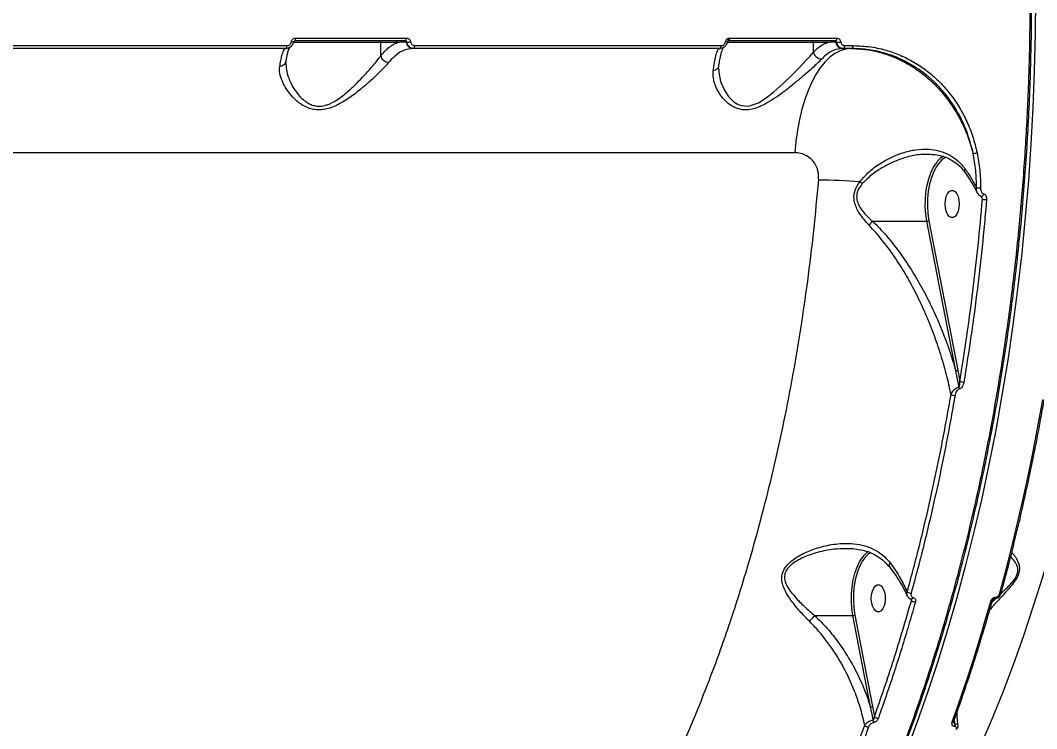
# Model space of a CAD drawing. Header units: millimetres. Extents: x -11024 to 8278, y -7837 to 5770.
# Drawn here: x 2696.3 to 3032.8, y 820 to 1054.5 of the extents above; entities that cross this region are included whole.
import ezdxf

# ---------------------------------------------------------------- set-up
doc = ezdxf.new("R2010")
doc.units = ezdxf.units.MM
for name, color, linetype in [('DIKOM_ОБЪЕКТ', 7, 'Continuous'), ('DIKOM_РАЗМЕР_ЗОНА', 7, 'Continuous'), ('DIKOM_РАЗМЕР_ОБЪЕКТА', 7, 'Continuous')]:
    doc.layers.add(name, color=color, linetype=linetype)
doc.styles.add('style1', font='arial.ttf', dxfattribs={"width": 0.8})
doc.dimstyles.new('1-50', dxfattribs={"dimtxt": 300, "dimasz": 200, "dimexe": 100, "dimexo": 0, "dimgap": 100, "dimtad": 1, "dimtxsty": 'style1', "dimcen": 200, "dimclrd": 7, "dimclre": 7, "dimclrt": 7, "dimadec": 1, "dimazin": 2, "dimtfac": 1, "dimtmove": 0, "dimatfit": 2, "dimfxl": 0, "dimlwd": 25, "dimlwe": 18, "dimarcsym": 0})

# ---------------------------------------------------------------- blocks, each defined once
blk = doc.blocks.new('*D9')
at = {"layer": 'Defpoints', "color": 0, "transparency": 16777216}
for p in [(3740.68, 3707.51), (-8191.56, -3797.25), (-1076.12, -3797.25)]:
    blk.add_point(p, dxfattribs=at)
at = {"layer": 'DIKOM_РАЗМЕР_ОБЪЕКТА', "color": 7, "lineweight": 18, "transparency": 16777216}
for p, q in [((3740.68, 3707.51), (-8291.56, 3707.51)), ((-1076.12, -3797.25), (-8291.56, -3797.25))]:
    blk.add_line(p, q, dxfattribs=at)
at = {"layer": 'DIKOM_РАЗМЕР_ОБЪЕКТА', "color": 7, "lineweight": 25, "transparency": 16777216}
blk.add_line((-8191.56, 3507.51), (-8191.56, -3597.25), dxfattribs=at)
at = {"layer": 'DIKOM_РАЗМЕР_ОБЪЕКТА', "color": 7, "transparency": 16777216}
for points in [[(-8224.9, 3507.51), (-8158.23, 3507.51), (-8191.56, 3707.51)], [(-8224.9, -3597.25), (-8158.23, -3597.25), (-8191.56, -3797.25)]]:
    blk.add_solid(points, dxfattribs=at)
at = {"layer": 'DIKOM_РАЗМЕР_ОБЪЕКТА', "color": 7, "transparency": 16777216, "insert": (-8444.74, -44.87), "char_height": 300, "attachment_point": 5, "rotation": 90, "style": 'style1'}
blk.add_mtext('7500', dxfattribs=at)
blk = doc.blocks.new('*D11')
at = {"layer": 'Defpoints', "color": 0, "transparency": 16777216}
for p in [(3316.13, 5770.14), (-10574.15, -5797.25), (-1580.09, -5797.25)]:
    blk.add_point(p, dxfattribs=at)
at = {"layer": 'DIKOM_РАЗМЕР_ЗОНА', "color": 7, "lineweight": 18, "transparency": 16777216}
for p, q in [((3316.13, 5770.14), (-10674.15, 5770.14)), ((-1580.09, -5797.25), (-10674.15, -5797.25))]:
    blk.add_line(p, q, dxfattribs=at)
at = {"layer": 'DIKOM_РАЗМЕР_ЗОНА', "color": 7, "lineweight": 25, "transparency": 16777216}
blk.add_line((-10574.15, 5570.14), (-10574.15, -5597.25), dxfattribs=at)
at = {"layer": 'DIKOM_РАЗМЕР_ЗОНА', "color": 7, "transparency": 16777216}
for points in [[(-10607.49, 5570.14), (-10540.82, 5570.14), (-10574.15, 5770.14)], [(-10607.49, -5597.25), (-10540.82, -5597.25), (-10574.15, -5797.25)]]:
    blk.add_solid(points, dxfattribs=at)
at = {"layer": 'DIKOM_РАЗМЕР_ЗОНА', "color": 7, "transparency": 16777216, "insert": (-10827.33, -172.99), "char_height": 300, "attachment_point": 5, "rotation": 90, "style": 'style1'}
blk.add_mtext('11500', dxfattribs=at)

msp = doc.modelspace()

# ---------------------------------------------------------------- linework, layer by layer
at = {"layer": 'DIKOM_ОБЪЕКТ', "color": 7, "linetype": 'Continuous', "lineweight": 15}
for p, q in [((2815.638, 1047.171), (2786.613, 1047.171)), ((2786.72, 1047.254), (2786.726, 1047.255)), ((2823.818, 1047.671), (2787.182, 1047.671)), ((2787.495, 1048.636), (2824.161, 1048.636)), ((2821.27, 1047.171), (2815.638, 1047.171)), ((2815.638, 1042.766), (2815.638, 1047.171)), ((2824.298, 1047.254), (2824.05, 1047.254)), ((2958.923, 1047.171), (2930.273, 1047.171)), ((2930.346, 1047.254), (2930.352, 1047.257)), ((2966.196, 1047.671), (2930.786, 1047.671)), ((2931.218, 1048.636), (2966.657, 1048.636)), ((2963.494, 1047.171), (2958.923, 1047.171)), ((2958.923, 1043.974), (2958.923, 1047.171)), ((2966.596, 1047.254), (2966.268, 1047.254)), ((2784.297, 1045.171), (2677.793, 1045.171)), ((2678.016, 1046.13), (2784.608, 1046.13)), ((2826.564, 1045.171), (2826.286, 1045.171)), ((2927.944, 1045.171), (2826.564, 1045.171)), ((2826.91, 1046.13), (2928.374, 1046.13)), ((2968.782, 1045.171), (2968.504, 1045.171)), ((2971.614, 1045.171), (2968.782, 1045.171)), ((2969.245, 1046.13), (2972.08, 1046.13)), ((2784.23, 1040.154), (2784.249, 1039.995)), ((2952.812, 1010.668), (2474.154, 1010.668)), ((2997.214, 1010.127), (2996.787, 1010.113)), ((3014.884, 995.295), (3014.482, 996.232)), ((2978.509, 988.004), (2996.461, 988.004)), ((3006.028, 938.531), (2996.461, 988.004)), ((2997.131, 988.18), (3006.698, 938.706)), ((3007.118, 933.127), (3006.028, 938.531)), ((3006.698, 938.706), (3007.397, 935.047)), ((2991.373, 862.497), (2991.167, 862.975)), ((3017.984, 861.834), (3019.319, 863.119)), ((3018.852, 863.041), (3018.88, 863.041)), ((3019.305, 863.565), (3019.333, 863.565)), ((2959.338, 857.463), (2971.991, 857.463)), ((2977.834, 827.245), (2971.991, 857.463)), ((2972.661, 857.636), (2978.503, 827.42)), ((2978.503, 827.42), (2979.142, 824.06)), ((3005.503, 822.769), (3005.697, 821.663)), ((3005.785, 821.663), (3005.666, 823.229)), ((3005.697, 821.663), (3005.785, 821.663)), ((3005.718, 820.764), (3005.63, 820.764))]:
    msp.add_line(p, q, dxfattribs=at)
at = {"layer": 'DIKOM_ОБЪЕКТ', "color": 7, "linetype": 'Continuous', "lineweight": 15, "flags": 128}
for points in [[(3032.437, 1062.168), (3032.331, 1049.981), (3032.043, 1037.805), (3031.573, 1025.65), (3030.921, 1013.527), (3030.089, 1001.445), (3029.076, 989.416), (3027.884, 977.449), (3026.514, 965.553), (3024.966, 953.741), (3023.243, 942.02), (3021.345, 930.401), (3019.274, 918.894), (3017.032, 907.509), (3014.621, 896.255), (3012.043, 885.141), (3009.3, 874.178), (3006.394, 863.373), (3003.328, 852.737), (3000.104, 842.278), (2996.725, 832.005), (2993.194, 821.927), (2989.514, 812.052)], [(2787.182, 1047.671), (2787.241, 1047.689), (2787.299, 1047.744), (2787.352, 1047.832), (2787.399, 1047.951), (2787.438, 1048.097), (2787.468, 1048.264), (2787.487, 1048.446), (2787.495, 1048.636)], [(2823.818, 1047.671), (2823.883, 1047.689), (2823.947, 1047.744), (2824.005, 1047.832), (2824.057, 1047.951), (2824.099, 1048.097), (2824.132, 1048.264), (2824.153, 1048.446), (2824.161, 1048.636)], [(2930.576, 1047.611), (2930.628, 1047.647), (2930.665, 1047.708), (2930.686, 1047.792), (2930.689, 1047.897), (2930.675, 1048.02), (2930.644, 1048.157), (2930.597, 1048.304), (2930.535, 1048.456)], [(2930.786, 1047.671), (2930.868, 1047.689), (2930.947, 1047.744), (2931.021, 1047.832), (2931.086, 1047.951), (2931.14, 1048.097), (2931.18, 1048.264), (2931.207, 1048.446), (2931.218, 1048.636)], [(2966.196, 1047.671), (2966.284, 1047.689), (2966.369, 1047.744), (2966.448, 1047.832), (2966.517, 1047.951), (2966.574, 1048.097), (2966.618, 1048.264), (2966.646, 1048.446), (2966.657, 1048.636)], [(2784.297, 1045.171), (2784.356, 1045.189), (2784.413, 1045.243), (2784.466, 1045.331), (2784.513, 1045.449), (2784.551, 1045.594), (2784.581, 1045.76), (2784.6, 1045.941), (2784.608, 1046.13)], [(2826.564, 1045.171), (2826.63, 1045.189), (2826.693, 1045.243), (2826.752, 1045.331), (2826.804, 1045.449), (2826.847, 1045.594), (2826.88, 1045.76), (2826.901, 1045.941), (2826.91, 1046.13)], [(2927.57, 1038.446), (2927.558, 1037.306), (2928.197, 1034.264), (2929.562, 1031.143), (2930.808, 1029.291), (2932.456, 1027.622), (2933.612, 1026.852), (2934.978, 1026.301), (2937.164, 1026.116), (2937.805, 1026.204), (2940.71, 1027.247), (2943.306, 1028.867), (2945.807, 1030.832), (2948.79, 1033.505), (2951.64, 1036.263), (2954.175, 1038.824), (2956.512, 1041.27), (2957.808, 1042.682), (2958.923, 1043.968), (2958.924, 1043.968), (2958.924, 1043.968)], [(2927.944, 1045.171), (2928.026, 1045.189), (2928.105, 1045.243), (2928.178, 1045.331), (2928.242, 1045.449), (2928.295, 1045.594), (2928.336, 1045.76), (2928.363, 1045.941), (2928.374, 1046.13)], [(2971.274, 1045.171), (2969.496, 1044.988), (2967.734, 1044.443), (2966.005, 1043.539), (2964.324, 1042.286), (2962.706, 1040.694), (2961.166, 1038.778), (2959.718, 1036.556), (2958.376, 1034.047), (2957.152, 1031.276), (2956.056, 1028.266), (2955.099, 1025.045), (2954.289, 1021.644), (2953.634, 1018.092), (2953.14, 1014.422), (2952.812, 1010.668)], [(2968.782, 1045.171), (2968.87, 1045.189), (2968.955, 1045.243), (2969.034, 1045.331), (2969.103, 1045.449), (2969.161, 1045.594), (2969.205, 1045.76), (2969.233, 1045.941), (2969.245, 1046.13)], [(2971.614, 1045.171), (2971.703, 1045.189), (2971.788, 1045.243), (2971.867, 1045.331), (2971.937, 1045.449), (2971.995, 1045.594), (2972.039, 1045.76), (2972.068, 1045.941), (2972.08, 1046.13)], [(2996.461, 988.004), (2996.116, 990.34), (2995.951, 992.749), (2995.97, 995.178), (2996.173, 997.576), (2996.555, 999.891), (2997.108, 1002.071), (2997.82, 1004.069), (2998.675, 1005.843), (2999.391, 1006.991)], [(3001.458, 1008.281), (3000.743, 1007.568), (2999.687, 1006.161), (2998.756, 1004.453), (2997.973, 1002.486), (2997.356, 1000.307), (2996.92, 997.968), (2996.676, 995.527), (2996.63, 993.042), (2996.783, 990.573), (2997.131, 988.18)], [(3002.785, 1009.194), (3001.899, 1008.64), (3001.458, 1008.281)], [(3059.086, 1001.323), (3058.024, 989.855), (3056.783, 978.456), (3055.363, 967.135), (3053.766, 955.904), (3051.993, 944.772), (3050.046, 933.751), (3047.928, 922.85), (3045.638, 912.079), (3043.181, 901.449), (3040.558, 890.97), (3037.771, 880.651), (3034.824, 870.501), (3031.718, 860.531), (3028.458, 850.749), (3025.045, 841.165), (3021.484, 831.788), (3017.776, 822.626), (3013.927, 813.687)], [(3007.181, 993.711), (3007.087, 992.444), (3006.813, 991.279), (3006.381, 990.311), (3005.826, 989.618), (3005.193, 989.257), (3004.534, 989.257), (3003.901, 989.618), (3003.346, 990.311), (3002.914, 991.279), (3002.64, 992.444), (3002.546, 993.711), (3002.64, 994.979), (3002.914, 996.144), (3003.346, 997.112), (3003.901, 997.805), (3004.534, 998.166), (3005.193, 998.166), (3005.826, 997.805), (3006.381, 997.112), (3006.813, 996.144), (3007.087, 994.979), (3007.181, 993.711)], [(3020.483, 864.538), (3022.578, 872.311), (3024.589, 880.167), (3026.516, 888.103), (3028.356, 896.116), (3030.11, 904.201), (3031.777, 912.356), (3033.355, 920.576), (3034.845, 928.859)], [(2977.744, 878.322), (2977.427, 878.099), (2977.033, 877.781)], [(2971.991, 857.463), (2971.645, 859.799), (2971.48, 862.208), (2971.5, 864.638), (2971.702, 867.036), (2972.084, 869.35), (2972.637, 871.53), (2973.349, 873.529), (2974.204, 875.303), (2974.92, 876.451)], [(2977.033, 877.781), (2976.272, 877.026), (2975.216, 875.619), (2974.285, 873.911), (2973.501, 871.943), (2972.884, 869.764), (2972.449, 867.425), (2972.205, 864.984), (2972.159, 862.498), (2972.312, 860.029), (2972.661, 857.636)], [(2982.71, 863.171), (2982.616, 861.903), (2982.342, 860.738), (2981.91, 859.77), (2981.355, 859.077), (2980.722, 858.716), (2980.063, 858.716), (2979.43, 859.077), (2978.875, 859.77), (2978.443, 860.738), (2978.169, 861.903), (2978.075, 863.171), (2978.169, 864.438), (2978.443, 865.604), (2978.875, 866.572), (2979.43, 867.264), (2980.063, 867.625), (2980.722, 867.625), (2981.355, 867.264), (2981.91, 866.572), (2982.342, 865.604), (2982.616, 864.438), (2982.71, 863.171)], [(3004.895, 822.285), (3006.611, 827.114), (3008.291, 831.988), (3009.936, 836.908), (3011.546, 841.872), (3013.12, 846.879), (3014.658, 851.928), (3016.159, 857.018), (3017.623, 862.149)], [(3020.993, 864.744), (3020.989, 864.73), (3020.945, 864.664), (3020.87, 864.61), (3020.765, 864.57), (3020.635, 864.546), (3020.483, 864.538)]]:
    msp.add_lwpolyline(points, dxfattribs=at)
at = {"layer": 'DIKOM_ОБЪЕКТ', "color": 7, "linetype": 'Continuous', "lineweight": 15}
for centre, radius, start, end in [((2784.774, 1038.848), 8.63, 76.93006, 81.48831), ((2815.16, 1047.193), 0.479, 357.35596, 87.04713), ((2820.792, 1047.193), 0.479, 357.35596, 87.04713), ((2823.584, 1047.202), 0.469, 6.3435, 87.67173), ((2826.381, 1047.514), 2.345, 186.36846, 267.67204), ((2824.183, 1054.369), 7.116, 270.92886, 280.97032), ((2929.469, 1044.662), 2.741, 71.22203, 83.15881), ((2958.445, 1047.193), 0.479, 357.35596, 87.04713), ((2963.016, 1047.193), 0.478, 357.32727, 87.04583), ((2965.802, 1047.202), 0.469, 6.3435, 87.67173), ((2968.599, 1047.514), 2.345, 186.36846, 267.67204), ((2966.694, 1053.417), 6.164, 269.09214, 281.78234), ((3006.408, 1002.36), 8.407, 121.51008, 146.573), ((3012.064, 1013.437), 2.963, 264.93651, 290.78595), ((2958.05, 755.817), 245.812, 86.22176, 89.39311), ((3004.273, 1039.817), 48.998, 232.20895, 233.46732), ((3013.825, 1003.619), 4.603, 258.51911, 275.22661), ((3014.309, 997.203), 0.98, 288.98303, 353.98084), ((3016.204, 1000.591), 5.458, 256.00072, 270.36501), ((2996.476, 989.312), 1.309, 269.36142, 300.04135), ((3006.042, 939.842), 1.311, 269.39575, 300.00702), ((3005.05, 932.43), 2.182, 1.13271, 18.63415), ((3008.71, 937.711), 2.97, 243.76834, 270.4775), ((3005.783, 933.268), 2.949, 243.81195, 270.20718), ((2982.523, 871.282), 9.193, 126.13099, 145.78936), ((2991.282, 866.95), 2.065, 231.40375, 269.74803), ((2991.315, 863.621), 0.691, 272.09129, 344.41704), ((2992.67, 864.017), 1.998, 229.49816, 270.04773), ((3017.716, 862.651), 0.51, 259.51724, 324.89534), ((3018.714, 863.618), 0.593, 283.07895, 354.9003), ((3018.739, 863.62), 0.597, 283.90652, 354.75811), ((2972.005, 858.793), 1.33, 269.38397, 299.54059), ((2977.848, 828.554), 1.309, 269.37938, 300.03341), ((2977.194, 822.343), 1.744, 223.15836, 269.15478), ((2976.654, 822.358), 2.138, 350.79446, 15.55528), ((2980.427, 825.222), 1.732, 222.10555, 269.53642), ((3004.975, 822.799), 0.52, 261.13027, 327.46966), ((3003.917, 821.344), 1.808, 341.29724, 10.18298), ((3004.003, 821.344), 1.811, 341.32274, 10.15748)]:
    msp.add_arc(centre, radius, start, end, dxfattribs=at)
for points, knots in [([(2862.25, 653.721), (2863.558, 654.257), (2868.779, 656.395), (2877.753, 661.419), (2889.239, 668.849), (2900.585, 677.7), (2911.762, 687.859), (2922.522, 699.135), (2932.836, 711.454), (2942.689, 724.731), (2952.24, 739.184), (2961.443, 754.811), (2970.257, 771.586), (2978.488, 789.14), (2986.121, 807.393), (2993.154, 826.254), (2999.703, 846.03), (3005.724, 866.691), (3011.181, 888.185), (3015.753, 909.113), (3019.532, 929.321), (3022.619, 948.69), (3025.23, 968.396), (3027.352, 988.387), (3028.964, 1008.448), (3030.06, 1028.478), (3030.623, 1046.347), (3030.693, 1057.59), (3030.722, 1062.168)], [0, 0, 0, 0, 0.0137839, 0.0550016, 0.0961875, 0.1385698, 0.1809865, 0.2233688, 0.2645546, 0.3057723, 0.3469582, 0.3893405, 0.4317571, 0.4741394, 0.5153252, 0.5565427, 0.5977285, 0.6401106, 0.6825275, 0.7249094, 0.7607557, 0.7966439, 0.832532, 0.8687602, 0.9049884, 0.940299, 0.9756896, 1, 1, 1, 1]), ([(2862.552, 653.661), (2863.029, 653.862), (2865.451, 654.879), (2869.774, 657.015), (2875.508, 660.075), (2881.176, 663.456), (2886.783, 667.124), (2892.331, 671.09), (2897.822, 675.352), (2903.255, 679.912), (2908.634, 684.77), (2913.959, 689.93), (2919.231, 695.393), (2924.442, 701.149), (2929.571, 707.176), (2934.596, 713.451), (2939.507, 719.961), (2944.308, 726.708), (2948.999, 733.692), (2953.583, 740.917), (2958.062, 748.383), (2962.436, 756.093), (2966.707, 764.048), (2970.875, 772.252), (2974.943, 780.708), (2978.906, 789.407), (2982.749, 798.319), (2986.458, 807.409), (2990.021, 816.652), (2993.439, 826.047), (2996.713, 835.595), (2999.845, 845.299), (3002.836, 855.164), (3005.687, 865.19), (3008.399, 875.382), (3010.972, 885.741), (3013.407, 896.273), (3015.703, 906.974), (3017.854, 917.814), (3019.85, 928.75), (3021.684, 939.743), (3023.354, 950.783), (3024.863, 961.875), (3026.21, 973.022), (3027.398, 984.229), (3028.425, 995.499), (3029.294, 1006.834), (3030.002, 1018.238), (3030.552, 1029.714), (3030.938, 1041.265), (3031.165, 1052.093), (3031.187, 1059.069), (3031.197, 1062.169)], [0, 0, 0, 0, 0.0050088, 0.0254359, 0.0457828, 0.0660726, 0.0863282, 0.1065725, 0.126827, 0.1471077, 0.1674374, 0.1878383, 0.208333, 0.2289378, 0.2495474, 0.2700461, 0.2904527, 0.3107899, 0.331081, 0.3513489, 0.3716162, 0.3919014, 0.4122247, 0.4326089, 0.4530769, 0.473652, 0.4942678, 0.5147985, 0.5352284, 0.555581, 0.5758792, 0.5961467, 0.6164062, 0.6366783, 0.6569812, 0.6773378, 0.6977714, 0.7183047, 0.738918, 0.7594859, 0.7799393, 0.8003084, 0.8206161, 0.840886, 0.8611414, 0.8814047, 0.9016921, 0.9220263, 0.9424306, 0.9629283, 0.9835284, 1, 1, 1, 1]), ([(2786.72, 1047.254), (2786.714, 1047.221), (2786.659, 1046.914), (2786.436, 1046.347), (2785.88, 1045.699), (2785.136, 1045.256), (2784.576, 1045.199), (2784.297, 1045.171)], [0, 0, 0, 0, 0.0286329, 0.2670505, 0.5101095, 0.7556235, 1, 1, 1, 1]), ([(2784.608, 1046.13), (2784.774, 1046.147), (2785.106, 1046.181), (2785.549, 1046.447), (2785.881, 1046.837), (2786.014, 1047.179), (2786.048, 1047.363), (2786.052, 1047.383)], [0, 0, 0, 0, 0.2458081, 0.491803, 0.7342987, 0.9715421, 1, 1, 1, 1]), ([(2786.052, 1047.383), (2786.055, 1047.402), (2786.089, 1047.587), (2786.221, 1047.928), (2786.553, 1048.319), (2786.996, 1048.585), (2787.329, 1048.619), (2787.495, 1048.636)], [0, 0, 0, 0, 0.027874, 0.2649973, 0.5076613, 0.7539194, 1, 1, 1, 1]), ([(2786.73, 1047.253), (2786.735, 1047.284), (2786.749, 1047.366), (2786.816, 1047.484), (2786.921, 1047.591), (2787.05, 1047.663), (2787.139, 1047.66), (2787.182, 1047.659)], [0, 0, 0, 0, 0.11407553, 0.3018333, 0.51068842, 0.76252667, 1, 1, 1, 1]), ([(2815.638, 1042.766), (2816.433, 1043.658), (2817.728, 1045.11), (2819.635, 1046.461), (2820.724, 1046.933), (2821.27, 1047.171)], [0, 0, 0, 0, 0.4426962, 0.720158, 1, 1, 1, 1]), ([(2824.05, 1047.254), (2823.909, 1047.254), (2823.206, 1047.252), (2822.266, 1047.226), (2821.485, 1047.183), (2821.27, 1047.171)], [0, 0, 0, 0, 0.1532802, 0.7665926, 1, 1, 1, 1]), ([(2824.298, 1047.254), (2824.286, 1047.308), (2824.261, 1047.417), (2824.156, 1047.55), (2824.015, 1047.641), (2823.894, 1047.669), (2823.828, 1047.67), (2823.818, 1047.671)], [0, 0, 0, 0, 0.2369182, 0.4744028, 0.7137895, 0.9566665, 1, 1, 1, 1]), ([(2824.161, 1048.636), (2824.189, 1048.636), (2824.375, 1048.632), (2824.716, 1048.546), (2825.117, 1048.272), (2825.42, 1047.873), (2825.498, 1047.546), (2825.537, 1047.383)], [0, 0, 0, 0, 0.0425568, 0.282413, 0.521577, 0.7607471, 1, 1, 1, 1]), ([(2826.564, 1045.171), (2826.519, 1045.172), (2826.215, 1045.178), (2825.655, 1045.32), (2824.996, 1045.775), (2824.496, 1046.439), (2824.364, 1046.982), (2824.298, 1047.254)], [0, 0, 0, 0, 0.0422902, 0.2819983, 0.5213068, 0.7606484, 1, 1, 1, 1]), ([(2825.537, 1047.383), (2825.576, 1047.22), (2825.654, 1046.893), (2825.956, 1046.493), (2826.357, 1046.22), (2826.697, 1046.134), (2826.882, 1046.131), (2826.91, 1046.13)], [0, 0, 0, 0, 0.2393665, 0.4786426, 0.7178896, 0.9576543, 1, 1, 1, 1]), ([(2930.346, 1047.254), (2930.271, 1046.976), (2930.119, 1046.412), (2929.551, 1045.731), (2928.801, 1045.26), (2928.229, 1045.2), (2927.944, 1045.171)], [0, 0, 0, 0, 0.24251291, 0.49167943, 0.74724607, 1, 1, 1, 1]), ([(2928.374, 1046.13), (2928.542, 1046.148), (2928.878, 1046.183), (2929.322, 1046.465), (2929.66, 1046.875), (2929.751, 1047.216), (2929.796, 1047.383)], [0, 0, 0, 0, 0.2566094, 0.5136587, 0.7612135, 1, 1, 1, 1]), ([(2929.796, 1047.383), (2929.837, 1047.54), (2929.92, 1047.854), (2930.195, 1048.226), (2930.428, 1048.383), (2930.535, 1048.456)], [0, 0, 0, 0, 0.3509456, 0.7014082, 1, 1, 1, 1]), ([(2930.355, 1047.256), (2930.358, 1047.279), (2930.368, 1047.347), (2930.42, 1047.449), (2930.486, 1047.561), (2930.601, 1047.592), (2930.601, 1047.623), (2930.601, 1047.623)], [0, 0, 0, 0, 0.11987327, 0.35746216, 0.63354677, 0.99953578, 1, 1, 1, 1]), ([(2930.535, 1048.456), (2930.597, 1048.488), (2930.812, 1048.598), (2931.049, 1048.62), (2931.218, 1048.636)], [0, 0, 0, 0, 0.2877364, 1, 1, 1, 1]), ([(2930.786, 1047.671), (2930.734, 1047.666), (2930.664, 1047.659), (2930.595, 1047.621), (2930.576, 1047.611)], [0, 0, 0, 0, 0.7213179, 1, 1, 1, 1]), ([(2958.923, 1043.974), (2959.378, 1044.424), (2960.339, 1045.374), (2961.868, 1046.465), (2962.951, 1046.935), (2963.494, 1047.171)], [0, 0, 0, 0, 0.3093594, 0.6532217, 1, 1, 1, 1]), ([(2966.268, 1047.254), (2966.127, 1047.254), (2965.424, 1047.252), (2964.486, 1047.226), (2963.707, 1047.182), (2963.494, 1047.171)], [0, 0, 0, 0, 0.1536475, 0.7682972, 1, 1, 1, 1]), ([(2966.596, 1047.254), (2966.586, 1047.309), (2966.566, 1047.418), (2966.478, 1047.551), (2966.36, 1047.642), (2966.259, 1047.669), (2966.204, 1047.671), (2966.196, 1047.671)], [0, 0, 0, 0, 0.2402175, 0.4811916, 0.7223337, 0.9628696, 1, 1, 1, 1]), ([(2968.782, 1045.171), (2968.743, 1045.171), (2968.453, 1045.177), (2967.915, 1045.315), (2967.274, 1045.769), (2966.787, 1046.435), (2966.66, 1046.981), (2966.596, 1047.254)], [0, 0, 0, 0, 0.0372387, 0.278117, 0.5188637, 0.7594194, 1, 1, 1, 1]), ([(2966.657, 1048.636), (2966.68, 1048.636), (2966.853, 1048.632), (2967.174, 1048.549), (2967.554, 1048.276), (2967.841, 1047.875), (2967.915, 1047.547), (2967.952, 1047.383)], [0, 0, 0, 0, 0.0372049, 0.2779341, 0.5185867, 0.7592448, 1, 1, 1, 1]), ([(2967.952, 1047.383), (2967.989, 1047.219), (2968.063, 1046.891), (2968.35, 1046.49), (2968.73, 1046.217), (2969.05, 1046.134), (2969.222, 1046.13), (2969.245, 1046.13)], [0, 0, 0, 0, 0.2407109, 0.4813216, 0.7220812, 0.9627957, 1, 1, 1, 1]), ([(2782.225, 1039.232), (2782.339, 1039.921), (2782.569, 1041.308), (2782.931, 1042.873), (2783.302, 1044.048), (2783.732, 1044.961), (2784.043, 1045.093), (2784.226, 1045.171)], [0, 0, 0, 0, 0.187278, 0.3765536, 0.5570018, 0.7392027, 1, 1, 1, 1]), ([(2784.275, 1040.905), (2784.368, 1041.408), (2784.564, 1042.476), (2784.868, 1043.754), (2785.162, 1044.748), (2785.394, 1045.36), (2785.553, 1045.661), (2785.556, 1045.664), (2785.557, 1045.665)], [0, 0, 0, 0, 0.1823428, 0.3878628, 0.5897351, 0.7599632, 0.9110705, 1, 1, 1, 1]), ([(2826.286, 1045.171), (2825.335, 1045.064), (2823.406, 1044.847), (2820.839, 1043.231), (2819.16, 1041.589), (2818.416, 1040.686), (2818.304, 1040.551)], [0, 0, 0, 0, 0.3435055, 0.6969428, 0.9545295, 1, 1, 1, 1]), ([(2925.731, 1037.743), (2925.866, 1038.709), (2926.138, 1040.655), (2926.612, 1042.912), (2927.07, 1044.327), (2927.502, 1045.055), (2927.747, 1045.132), (2927.87, 1045.171)], [0, 0, 0, 0, 0.2106496, 0.4247479, 0.6762139, 0.8373965, 1, 1, 1, 1]), ([(2927.569, 1039.359), (2927.61, 1039.627), (2927.753, 1040.574), (2928.014, 1041.919), (2928.341, 1043.378), (2928.647, 1044.451), (2928.899, 1045.154), (2929.006, 1045.371), (2929.049, 1045.46)], [0, 0, 0, 0, 0.0820989, 0.2901189, 0.4974174, 0.7020394, 0.8789765, 1, 1, 1, 1]), ([(2958.924, 1043.968), (2958.924, 1043.97), (2958.923, 1043.972), (2958.923, 1043.974), (2958.923, 1043.974)], [0, 0, 0, 0, 0.8055407, 1, 1, 1, 1]), ([(2958.924, 1043.968), (2958.998, 1043.712), (2959.146, 1043.198), (2959.666, 1042.516), (2960.339, 1041.997), (2960.997, 1041.746), (2961.44, 1041.689), (2961.62, 1041.689), (2961.661, 1041.689)], [0, 0, 0, 0, 0.2123386, 0.4246774, 0.6370605, 0.8493843, 0.9654872, 1, 1, 1, 1]), ([(2968.504, 1045.171), (2967.574, 1045.061), (2965.688, 1044.84), (2963.397, 1043.411), (2962.087, 1042.112), (2961.661, 1041.689)], [0, 0, 0, 0, 0.3958745, 0.8032148, 1, 1, 1, 1]), ([(2971.274, 1045.171), (2972.857, 1045.112), (2976.023, 1044.994), (2980.722, 1044.052), (2985.316, 1042.539), (2989.745, 1040.427), (2993.952, 1037.753), (2997.871, 1034.521), (3001.459, 1030.788), (3004.666, 1026.599), (3007.435, 1021.989), (3009.736, 1017.03), (3011.092, 1013.125), (3011.688, 1010.91), (3011.803, 1010.485)], [0, 0, 0, 0, 0.0874421, 0.1748838, 0.2633128, 0.3520197, 0.4404456, 0.5297497, 0.6193393, 0.7086417, 0.7985512, 0.8887507, 0.9786598, 1, 1, 1, 1]), ([(3011.803, 1010.485), (3011.138, 1013.05), (3010.131, 1016.936), (3007.971, 1021.76), (3005.465, 1026.351), (3002.402, 1030.535), (2998.876, 1034.208), (2995.065, 1037.511), (2990.865, 1040.238), (2986.387, 1042.327), (2982.256, 1043.784), (2977.33, 1044.929), (2973.53, 1045.09), (2971.614, 1045.171)], [0, 0, 0, 0, 0.1307403, 0.1980613, 0.2653841, 0.3961129, 0.4634483, 0.5307823, 0.6611959, 0.7283424, 0.7954905, 0.8968867, 1, 1, 1, 1]), ([(2972.08, 1046.13), (2974.018, 1046.047), (2977.895, 1045.882), (2983.312, 1044.631), (2988.278, 1042.786), (2992.763, 1040.436), (2996.965, 1037.531), (3000.815, 1034.082), (3004.268, 1030.152), (3007.281, 1025.795), (3009.778, 1021.048), (3011.798, 1016.005), (3012.677, 1012.444), (3013.116, 1010.666)], [0, 0, 0, 0, 0.1021869, 0.2043676, 0.2924926, 0.3808921, 0.4690151, 0.5574033, 0.6460777, 0.7344685, 0.8228841, 0.911581, 1, 1, 1, 1]), ([(2818.304, 1040.551), (2818.198, 1040.423), (2817.672, 1039.793), (2816.534, 1038.552), (2814.622, 1036.642), (2812.298, 1034.474), (2809.355, 1031.935), (2805.925, 1029.222), (2802.162, 1026.809), (2798.927, 1025.404), (2796.499, 1024.899), (2794.688, 1024.814), (2792.958, 1025.064), (2791.171, 1025.642), (2789.413, 1026.591), (2787.359, 1028.167), (2785.36, 1030.315), (2783.622, 1032.99), (2782.481, 1035.668), (2782.089, 1037.771), (2782.193, 1038.894), (2782.225, 1039.232)], [0, 0, 0, 0, 0.01345636, 0.0663221, 0.11923015, 0.1832717, 0.24735007, 0.32648119, 0.40536448, 0.46785777, 0.49909633, 0.53030095, 0.56144196, 0.59262244, 0.63451153, 0.6764884, 0.74808261, 0.81975903, 0.89395727, 0.96806289, 1, 1, 1, 1]), ([(2784.238, 1040.911), (2784.23, 1040.822), (2784.2, 1040.495), (2783.861, 1039.996), (2783.271, 1039.507), (2782.714, 1039.308), (2782.358, 1039.247), (2782.271, 1039.237), (2782.225, 1039.232)], [0, 0, 0, 0, 0.10052057, 0.37165367, 0.64281558, 0.91393129, 0.95436351, 1, 1, 1, 1]), ([(2784.244, 1039.994), (2784.239, 1040.036), (2784.205, 1040.378), (2784.264, 1040.638), (2784.315, 1040.866)], [0, 0, 0, 0, 0.1211073, 1, 1, 1, 1]), ([(2784.249, 1039.995), (2784.303, 1039.205), (2784.419, 1037.51), (2785.368, 1034.761), (2786.819, 1031.932), (2788.501, 1029.65), (2790.276, 1027.955), (2791.775, 1026.945), (2793.335, 1026.311), (2795.144, 1025.987), (2796.771, 1026.186), (2798.872, 1026.844), (2801.412, 1028.193), (2804.67, 1030.764), (2807.669, 1033.604), (2810.262, 1036.305), (2812.319, 1038.593), (2814.029, 1040.632), (2815.064, 1041.941), (2815.539, 1042.627), (2815.638, 1042.759), (2815.639, 1042.759)], [0, 0, 0, 0, 0.0701826, 0.1506118, 0.2253911, 0.3017931, 0.3439037, 0.3869441, 0.4167307, 0.4476658, 0.4960671, 0.5079755, 0.5704668, 0.6516112, 0.7359136, 0.8038431, 0.872927, 0.9288817, 0.985835, 0.9999659, 1, 1, 1, 1]), ([(2815.639, 1042.759), (2815.638, 1042.761), (2815.638, 1042.763), (2815.638, 1042.765), (2815.638, 1042.766)], [0, 0, 0, 0, 0.68461161, 1, 1, 1, 1]), ([(2815.639, 1042.759), (2815.72, 1042.51), (2815.881, 1042.013), (2816.42, 1041.351), (2817.107, 1040.848), (2817.726, 1040.622), (2818.125, 1040.561), (2818.262, 1040.553), (2818.304, 1040.551)], [0, 0, 0, 0, 0.22049152, 0.44093669, 0.66145425, 0.88191995, 0.96352354, 1, 1, 1, 1]), ([(2961.661, 1041.689), (2961.28, 1041.3), (2960.516, 1040.524), (2958.794, 1038.929), (2956.512, 1036.902), (2953.592, 1034.424), (2950.426, 1031.841), (2947.262, 1029.466), (2944.187, 1027.428), (2941.132, 1025.816), (2938.382, 1024.949), (2936.16, 1024.817), (2934.526, 1025.015), (2933.006, 1025.523), (2931.338, 1026.429), (2929.691, 1027.797), (2927.934, 1029.908), (2926.504, 1032.493), (2925.653, 1035.292), (2925.706, 1036.976), (2925.731, 1037.743)], [0, 0, 0, 0, 0.0450773, 0.0901803, 0.1588892, 0.2276824, 0.2984032, 0.369113, 0.4250496, 0.4808214, 0.5408188, 0.5713837, 0.6019558, 0.6344654, 0.6670299, 0.7198487, 0.7727697, 0.8528857, 0.9329863, 1, 1, 1, 1]), ([(2927.528, 1039.365), (2927.52, 1039.272), (2927.492, 1038.947), (2927.154, 1038.455), (2926.586, 1038), (2926.061, 1037.805), (2925.777, 1037.752), (2925.731, 1037.743)], [0, 0, 0, 0, 0.1162193, 0.4049212, 0.6936538, 0.9507689, 1, 1, 1, 1]), ([(2927.531, 1038.445), (2927.516, 1038.746), (2927.499, 1039.087), (2927.571, 1039.365), (2927.58, 1039.398)], [0, 0, 0, 0, 0.883308, 1, 1, 1, 1]), ([(2960.654, 1001.616), (2960.644, 1002.638), (2960.623, 1004.695), (2959.338, 1007.425), (2957.309, 1009.456), (2954.999, 1010.517), (2953.437, 1010.625), (2952.812, 1010.668)], [0, 0, 0, 0, 0.2099078, 0.4228928, 0.6382686, 0.8553518, 1, 1, 1, 1]), ([(2974.248, 1001.096), (2975.254, 1002.229), (2977.305, 1004.539), (2980.926, 1007.136), (2984.643, 1009.223), (2988.556, 1010.797), (2992.811, 1011.807), (2996.854, 1011.967), (3000.411, 1011.387), (3003.385, 1010.299), (3006.122, 1008.591), (3007.972, 1006.826), (3008.878, 1005.63), (3009.098, 1005.339)], [0, 0, 0, 0, 0.1053252, 0.2145502, 0.3102914, 0.4080593, 0.5195902, 0.635275, 0.7180687, 0.8031627, 0.8862414, 0.972405, 1, 1, 1, 1]), ([(2996.787, 1010.113), (2995.817, 1010.113), (2993.379, 1010.112), (2989.632, 1009.219), (2985.679, 1007.805), (2981.962, 1005.917), (2978.272, 1003.608), (2976.16, 1001.498), (2975.105, 1000.446)], [0, 0, 0, 0, 0.1257153, 0.3161105, 0.4793115, 0.6425538, 0.8215609, 1, 1, 1, 1]), ([(2997.2, 1010.185), (2997.881, 1010.156), (2999.332, 1010.095), (3001.439, 1009.64), (3003.486, 1008.901), (3005.34, 1007.885), (3006.982, 1006.599), (3008.178, 1005.42), (3008.747, 1004.592), (3008.909, 1004.355)], [0, 0, 0, 0, 0.1479308, 0.3153636, 0.478426, 0.6368021, 0.7899219, 0.9400856, 1, 1, 1, 1]), ([(3012.909, 999.109), (3012.884, 1001.02), (3012.833, 1004.871), (3012.148, 1008.605), (3011.803, 1010.485)], [0, 0, 0, 0, 0.4964793, 1, 1, 1, 1]), ([(3013.116, 1010.666), (3013.464, 1008.771), (3014.164, 1004.955), (3014.217, 1001.018), (3014.244, 999.036)], [0, 0, 0, 0, 0.496498, 1, 1, 1, 1]), ([(3009.098, 1005.339), (3009.081, 1005.311), (3009.013, 1005.199), (3008.885, 1004.926), (3008.81, 1004.597), (3008.924, 1004.453), (3008.969, 1004.396)], [0, 0, 0, 0, 0.0693118, 0.2759979, 0.7123694, 1, 1, 1, 1]), ([(3008.933, 1004.385), (3008.951, 1004.361), (3009.671, 1003.432), (3010.868, 1001.542), (3012.239, 999.279), (3012.871, 997.942), (3013.059, 997.544)], [0, 0, 0, 0, 0.0107449, 0.41891, 0.8271022, 1, 1, 1, 1]), ([(3009.098, 1005.339), (3009.804, 1004.318), (3011.223, 1002.266), (3012.345, 1000.164), (3012.909, 999.109)], [0, 0, 0, 0, 0.4978682, 1, 1, 1, 1]), ([(2764.36, 681.269), (2766.885, 681.281), (2773.116, 681.311), (2783.031, 682.655), (2794.061, 685.191), (2805.101, 688.97), (2816.112, 693.984), (2827.053, 700.258), (2837.673, 707.644), (2847.943, 716.086), (2857.843, 725.505), (2867.547, 736.067), (2877.013, 747.783), (2886.201, 760.641), (2894.902, 774.347), (2903.099, 788.829), (2910.784, 804.003), (2918.092, 820.128), (2924.98, 837.19), (2931.413, 855.15), (2936.864, 872.398), (2941.448, 888.719), (2945.295, 903.992), (2948.794, 919.622), (2951.93, 935.555), (2954.693, 951.718), (2957.076, 968.122), (2959.109, 984.751), (2960.139, 995.995), (2960.654, 1001.616)], [0, 0, 0, 0, 0.0269368, 0.0664877, 0.1060694, 0.1456207, 0.1863271, 0.2270668, 0.2677731, 0.3071935, 0.3466442, 0.3860647, 0.426635, 0.4672389, 0.5078093, 0.5471362, 0.5864934, 0.6258201, 0.6662929, 0.7067989, 0.7472718, 0.7786853, 0.8100987, 0.8417627, 0.8734271, 0.9049437, 0.9364602, 0.9682302, 1, 1, 1, 1]), ([(2977.332, 986.703), (2976.222, 987.932), (2974.702, 989.616), (2973.279, 992.098), (2972.543, 993.933), (2972.223, 996.064), (2972.673, 998.655), (2973.671, 1000.202), (2974.248, 1001.096)], [0, 0, 0, 0, 0.3030724, 0.4152357, 0.5295162, 0.6687592, 0.8085434, 1, 1, 1, 1]), ([(2975.105, 1000.446), (2974.524, 999.686), (2973.532, 998.391), (2973.081, 996.096), (2973.462, 994.244), (2974.25, 992.666), (2975.783, 990.504), (2977.315, 989.028), (2978.5, 988.002), (2978.501, 988.001)], [0, 0, 0, 0, 0.18862161, 0.321671, 0.45555403, 0.56774895, 0.68312424, 0.99968105, 1, 1, 1, 1]), ([(3013.124, 997.572), (3013.035, 997.76), (3012.822, 998.213), (3012.877, 998.778), (3012.909, 999.109)], [0, 0, 0, 0, 0.4159569, 1, 1, 1, 1]), ([(3013.124, 997.552), (3013.189, 997.406), (3013.36, 997.026), (3013.845, 996.589), (3014.298, 996.304), (3014.551, 996.291), (3014.565, 996.29)], [0, 0, 0, 0, 0.2380545, 0.6202413, 0.9793557, 1, 1, 1, 1]), ([(3014.244, 999.036), (3014.257, 998.787), (3014.283, 998.293), (3014.528, 997.693), (3014.868, 997.264), (3015.149, 997.154), (3015.284, 997.101)], [0, 0, 0, 0, 0.29748446, 0.58901762, 0.80284795, 1, 1, 1, 1]), ([(3014.538, 996.292), (3014.536, 996.293), (3014.522, 996.297), (3014.561, 996.272), (3014.61, 996.204), (3014.636, 996.134), (3014.646, 996.109)], [0, 0, 0, 0, 0.0715431, 0.4236859, 0.7841006, 1, 1, 1, 1]), ([(3014.884, 995.295), (3014.851, 995.463), (3014.798, 995.739), (3014.687, 996.004), (3014.644, 996.108)], [0, 0, 0, 0, 0.6096526, 1, 1, 1, 1]), ([(3015.284, 997.101), (3015.318, 997.091), (3015.471, 997.05), (3015.74, 996.877), (3016.042, 996.473), (3016.248, 995.867), (3016.242, 995.384), (3016.239, 995.133)], [0, 0, 0, 0, 0.0490274, 0.2178852, 0.4266888, 0.7022385, 1, 1, 1, 1]), ([(3007.397, 935.047), (3008.182, 939.972), (3009.753, 949.822), (3011.749, 964.828), (3013.502, 979.976), (3014.423, 990.189), (3014.884, 995.295)], [0, 0, 0, 0, 0.2493131, 0.4986282, 0.7493136, 1, 1, 1, 1]), ([(3016.239, 995.133), (3016.183, 994.476), (3015.902, 991.187), (3015.115, 982.654), (3013.708, 969.591), (3011.566, 952.696), (3009.747, 941.164), (3008.734, 934.741)], [0, 0, 0, 0, 0.0321659, 0.1608348, 0.4182083, 0.6759577, 1, 1, 1, 1]), ([(2977.332, 986.703), (2977.362, 986.733), (2977.575, 986.949), (2978.007, 987.406), (2978.328, 987.792), (2978.501, 988.001)], [0, 0, 0, 0, 0.0699558, 0.4978982, 1, 1, 1, 1]), ([(3004.482, 930.622), (3004.013, 932.79), (3003.051, 937.234), (3001.125, 943.915), (2998.811, 950.676), (2996.106, 957.383), (2993.075, 963.842), (2989.76, 969.993), (2986.111, 975.847), (2982.057, 981.535), (2978.906, 984.981), (2977.332, 986.703)], [0, 0, 0, 0, 0.1079576, 0.221263, 0.3345701, 0.4497838, 0.5649849, 0.6720718, 0.7791293, 0.8896212, 1, 1, 1, 1]), ([(2978.501, 988.001), (2978.502, 988.002), (2978.503, 988.003), (2978.507, 988.004), (2978.509, 988.004), (2978.509, 988.004)], [0, 0, 0, 0, 0.34598865, 0.81651181, 1, 1, 1, 1]), ([(2978.509, 988.004), (2978.687, 987.832), (2980.481, 986.099), (2983.706, 982.572), (2987.916, 977.119), (2991.779, 971.312), (2995.335, 965.159), (2998.552, 958.778), (3001.43, 952.162), (3003.974, 945.409), (3005.343, 940.823), (3006.028, 938.531)], [0, 0, 0, 0, 0.0129732, 0.1306091, 0.2483386, 0.3704493, 0.4925902, 0.6182925, 0.7440073, 0.8720024, 1, 1, 1, 1]), ([(3004.482, 930.622), (3004.516, 930.712), (3004.694, 931.189), (3005.159, 931.929), (3005.893, 932.602), (3006.536, 932.983), (3006.919, 933.078), (3007.118, 933.127)], [0, 0, 0, 0, 0.082525, 0.4350602, 0.6772657, 0.8329695, 1, 1, 1, 1]), ([(3007.232, 932.473), (3007.113, 932.432), (3006.878, 932.351), (3006.51, 932.019), (3006.109, 931.43), (3005.887, 930.807), (3005.809, 930.398), (3005.794, 930.319)], [0, 0, 0, 0, 0.145663, 0.2900107, 0.5321289, 0.909793, 1, 1, 1, 1]), ([(3007.118, 933.127), (3007.139, 933.145), (3007.182, 933.179), (3007.246, 933.297), (3007.329, 933.553), (3007.402, 934.081), (3007.416, 934.61), (3007.4, 934.973), (3007.397, 935.047)], [0, 0, 0, 0, 0.0460992, 0.090186, 0.2101495, 0.4598506, 0.8891683, 1, 1, 1, 1]), ([(3008.734, 934.741), (3008.718, 934.654), (3008.638, 934.219), (3008.4, 933.559), (3007.978, 932.944), (3007.595, 932.599), (3007.353, 932.515), (3007.232, 932.473)], [0, 0, 0, 0, 0.0951254, 0.4719975, 0.7158279, 0.8572334, 1, 1, 1, 1]), ([(2989.994, 865.337), (2991.399, 870.58), (2994.208, 881.067), (2997.986, 897.26), (3001.466, 913.75), (3003.477, 924.998), (3004.482, 930.622)], [0, 0, 0, 0, 0.2490969, 0.4981942, 0.749096, 1, 1, 1, 1]), ([(3005.794, 930.319), (3004.794, 924.723), (3002.793, 913.53), (2999.318, 897.04), (2995.527, 880.766), (2992.691, 870.179), (2991.273, 864.886)], [0, 0, 0, 0, 0.2490972, 0.4981939, 0.7490971, 1, 1, 1, 1]), ([(3020.993, 864.744), (3021.481, 866.529), (3022.898, 871.706), (3025.131, 880.387), (3027.644, 890.825), (3030.007, 901.394), (3032.218, 912.085), (3033.982, 921.303), (3034.983, 926.972), (3035.342, 929.008)], [0, 0, 0, 0, 0.0864685, 0.2507614, 0.4150555, 0.5793451, 0.7436316, 0.9079165, 1, 1, 1, 1]), ([(2957.59, 855.572), (2956.495, 856.697), (2954.284, 858.971), (2951.593, 862.3), (2949.824, 865.057), (2948.881, 867.192), (2948.407, 868.996), (2948.425, 871.017), (2949.374, 873.315), (2951.141, 875.201), (2953.209, 876.71), (2955.911, 878.246), (2959.813, 879.85), (2964.994, 881.131), (2969.92, 881.501), (2974.175, 881.072), (2977.437, 880.166), (2980.274, 878.751), (2982.545, 877.057), (2983.747, 875.611), (2984.301, 874.945)], [0, 0, 0, 0, 0.0753132, 0.152121, 0.2131856, 0.2441318, 0.2756854, 0.3129819, 0.3506007, 0.4012234, 0.4378767, 0.4745852, 0.5507926, 0.6403402, 0.7326485, 0.7929993, 0.8549401, 0.9047758, 0.9561069, 1, 1, 1, 1]), ([(2969.727, 879.578), (2968.405, 879.564), (2965.247, 879.53), (2960.623, 878.513), (2955.992, 877.012), (2952.894, 875.358), (2951.028, 873.814), (2950.048, 872.688), (2949.569, 871.687), (2949.297, 870.478), (2949.362, 869.219), (2949.94, 867.661), (2951.026, 865.796), (2952.969, 863.388), (2955.854, 860.468), (2958.151, 858.454), (2959.328, 857.461), (2959.329, 857.46)], [0, 0, 0, 0, 0.0956162, 0.2283954, 0.335181, 0.4412773, 0.4753916, 0.5093812, 0.5501681, 0.5581203, 0.6068391, 0.6495389, 0.6924092, 0.779151, 0.8895026, 0.9998806, 1, 1, 1, 1]), ([(2969.725, 879.709), (2969.757, 879.71), (2970.735, 879.762), (2972.592, 879.587), (2975.069, 879.184), (2977.261, 878.555), (2979.169, 877.711), (2980.959, 876.573), (2982.552, 875.245), (2983.442, 874.177), (2983.861, 873.674)], [0, 0, 0, 0, 0.0057315, 0.1754471, 0.3381228, 0.4684134, 0.6029718, 0.738609, 0.8769552, 1, 1, 1, 1]), ([(3024.577, 878.35), (3024.677, 878.256), (3025.148, 877.817), (3026.021, 876.558), (3026.866, 874.929), (3027.179, 873.204), (3027.013, 871.673), (3026.311, 869.935), (3024.943, 867.914), (3023.066, 865.728), (3020.565, 862.992), (3018.543, 860.845), (3017.419, 859.475), (3017.252, 859.272)], [0, 0, 0, 0, 0.03396403, 0.15960789, 0.28765006, 0.35918339, 0.42005719, 0.4812938, 0.56324393, 0.67277742, 0.7852237, 0.96807291, 1, 1, 1, 1]), ([(2984.301, 874.945), (2984.279, 874.915), (2984.143, 874.725), (2983.952, 874.372), (2983.86, 873.99), (2983.968, 873.854), (2984.012, 873.799)], [0, 0, 0, 0, 0.05921832, 0.37988786, 0.74846036, 1, 1, 1, 1]), ([(2984.301, 874.945), (2985.499, 873.234), (2987.708, 870.081), (2989.277, 866.826), (2989.994, 865.337)], [0, 0, 0, 0, 0.5425496, 1, 1, 1, 1]), ([(3020.944, 864.682), (3021.499, 865.21), (3022.756, 866.407), (3024.518, 868.208), (3025.915, 870.04), (3026.592, 871.618), (3026.68, 872.993), (3026.235, 874.5), (3025.322, 875.837), (3024.544, 876.576), (3024.203, 876.899)], [0, 0, 0, 0, 0.1294386, 0.2930844, 0.4075143, 0.4903232, 0.5730737, 0.6735019, 0.8569635, 1, 1, 1, 1]), ([(2983.978, 873.785), (2984.649, 872.889), (2986.026, 871.053), (2987.801, 868.215), (2989.129, 865.849), (2989.747, 864.451), (2989.937, 864.022)], [0, 0, 0, 0, 0.28049927, 0.57509168, 0.86966631, 1, 1, 1, 1]), ([(2989.977, 864.037), (2989.912, 864.219), (2989.773, 864.608), (2989.917, 865.084), (2989.994, 865.337)], [0, 0, 0, 0, 0.4677402, 1, 1, 1, 1]), ([(2991.273, 864.886), (2991.241, 864.711), (2991.178, 864.361), (2991.31, 863.903), (2991.582, 863.566), (2991.854, 863.477), (2991.98, 863.435)], [0, 0, 0, 0, 0.2632476, 0.5266721, 0.7812323, 1, 1, 1, 1]), ([(2979.142, 824.06), (2981.311, 830.297), (2985.655, 842.789), (2989.465, 855.921), (2991.373, 862.497)], [0, 0, 0, 0, 0.4992709, 1, 1, 1, 1]), ([(2992.672, 862.018), (2992.507, 861.433), (2991.683, 858.509), (2989.348, 850.49), (2985.514, 838.113), (2982.114, 828.367), (2980.413, 823.49)], [0, 0, 0, 0, 0.0441435, 0.220722, 0.6100146, 1, 1, 1, 1]), ([(2989.978, 864.027), (2989.986, 863.996), (2990.061, 863.729), (2990.458, 863.327), (2990.948, 862.985), (2991.282, 862.961), (2991.345, 862.957)], [0, 0, 0, 0, 0.0538159, 0.4594034, 0.8986918, 1, 1, 1, 1]), ([(2991.373, 862.497), (2991.369, 862.591), (2991.363, 862.752), (2991.306, 862.9), (2991.283, 862.962)], [0, 0, 0, 0, 0.5784659, 1, 1, 1, 1]), ([(2991.98, 863.435), (2992.105, 863.395), (2992.373, 863.307), (2992.639, 862.977), (2992.768, 862.53), (2992.704, 862.189), (2992.672, 862.018)], [0, 0, 0, 0, 0.2213023, 0.4743477, 0.7372895, 1, 1, 1, 1]), ([(3005.414, 822.52), (3006.008, 824.181), (3007.729, 828.999), (3010.475, 837.109), (3013.604, 846.903), (3016.142, 855.339), (3017.615, 860.53), (3018.134, 862.357)], [0, 0, 0, 0, 0.1293325, 0.375068, 0.6208052, 0.8665349, 1, 1, 1, 1]), ([(3017.623, 862.149), (3017.672, 862.284), (3017.775, 862.573), (3018.07, 862.975), (3018.451, 863.303), (3018.881, 863.523), (3019.164, 863.551), (3019.305, 863.565)], [0, 0, 0, 0, 0.1890604, 0.4045202, 0.606821, 0.8033332, 1, 1, 1, 1]), ([(3018.139, 862.36), (3018.146, 862.386), (3018.166, 862.467), (3018.256, 862.632), (3018.396, 862.801), (3018.545, 862.924), (3018.682, 863), (3018.785, 863.035), (3018.844, 863.041), (3018.85, 863.04), (3018.85, 863.04)], [0, 0, 0, 0, 0.0967156, 0.2951415, 0.4682456, 0.6151394, 0.7425527, 0.8571392, 0.9810697, 1, 1, 1, 1]), ([(3018.882, 863.056), (3018.925, 863.051), (3019.172, 863.025), (3019.648, 863.176), (3020.245, 863.531), (3020.749, 864.078), (3020.899, 864.532), (3020.97, 864.748)], [0, 0, 0, 0, 0.04667992, 0.26406174, 0.50189728, 0.7633301, 1, 1, 1, 1]), ([(3019.333, 863.565), (3019.429, 863.575), (3019.621, 863.595), (3019.914, 863.745), (3020.176, 863.969), (3020.38, 864.245), (3020.45, 864.445), (3020.483, 864.538)], [0, 0, 0, 0, 0.1951708, 0.39006036, 0.59327625, 0.81111625, 1, 1, 1, 1]), ([(2957.59, 855.572), (2957.622, 855.602), (2957.846, 855.811), (2958.282, 856.246), (2958.869, 856.886), (2959.176, 857.269), (2959.329, 857.46)], [0, 0, 0, 0, 0.0544288, 0.3767217, 0.6883868, 1, 1, 1, 1]), ([(2975.922, 821.15), (2975.44, 823.172), (2974.471, 827.239), (2972.269, 833.34), (2969.246, 839.921), (2965.861, 845.591), (2962.425, 850.244), (2959.925, 853.201), (2958.248, 854.903), (2957.59, 855.572)], [0, 0, 0, 0, 0.1610236, 0.323858, 0.493658, 0.7083254, 0.8185369, 0.928735, 1, 1, 1, 1]), ([(2959.329, 857.46), (2959.33, 857.461), (2959.332, 857.462), (2959.335, 857.463), (2959.337, 857.463), (2959.338, 857.463)], [0, 0, 0, 0, 0.3449974, 0.799406, 1, 1, 1, 1]), ([(2959.338, 857.463), (2960.043, 856.78), (2962.181, 854.71), (2965.469, 850.914), (2969.028, 846.022), (2972.313, 840.559), (2975.405, 834.308), (2976.993, 829.689), (2977.834, 827.245)], [0, 0, 0, 0, 0.0822981, 0.249505, 0.4172965, 0.584651, 0.7802032, 1, 1, 1, 1]), ([(2978.714, 822.932), (2978.684, 823.08), (2978.399, 824.518), (2978.101, 825.955), (2977.834, 827.245)], [0, 0, 0, 0, 0.1029274, 1, 1, 1, 1]), ([(3006.842, 820.966), (3006.746, 821.714), (3006.55, 823.24), (3006.502, 824.748), (3006.478, 825.517)], [0, 0, 0, 0, 0.4897695, 1, 1, 1, 1]), ([(2945.779, 754.652), (2948.529, 759.71), (2954.03, 769.826), (2961.767, 786.114), (2969.141, 803.133), (2973.661, 815.144), (2975.922, 821.15)], [0, 0, 0, 0, 0.2485956, 0.4971899, 0.7485949, 1, 1, 1, 1]), ([(2975.922, 821.15), (2976.006, 821.279), (2976.215, 821.6), (2976.707, 822.07), (2977.349, 822.493), (2978.035, 822.802), (2978.485, 822.888), (2978.714, 822.932)], [0, 0, 0, 0, 0.1576276, 0.3931859, 0.5991672, 0.7967052, 1, 1, 1, 1]), ([(2978.764, 822.016), (2978.628, 821.985), (2978.355, 821.922), (2977.955, 821.677), (2977.59, 821.34), (2977.321, 820.963), (2977.212, 820.704), (2977.168, 820.599)], [0, 0, 0, 0, 0.1920388, 0.3836002, 0.5902105, 0.8340504, 1, 1, 1, 1]), ([(2978.714, 822.932), (2978.741, 822.945), (2978.789, 822.967), (2978.875, 823.055), (2978.97, 823.215), (2979.064, 823.482), (2979.121, 823.774), (2979.136, 823.977), (2979.142, 824.06)], [0, 0, 0, 0, 0.0789245, 0.1356976, 0.3029577, 0.519077, 0.8023245, 1, 1, 1, 1]), ([(2980.413, 823.49), (2980.368, 823.381), (2980.256, 823.11), (2979.975, 822.717), (2979.596, 822.366), (2979.184, 822.114), (2978.905, 822.049), (2978.764, 822.016)], [0, 0, 0, 0, 0.1655737, 0.4120286, 0.6200545, 0.8096791, 1, 1, 1, 1]), ([(3005.63, 820.764), (3005.571, 820.767), (3005.367, 820.777), (3005.078, 820.913), (3004.841, 821.226), (3004.74, 821.694), (3004.84, 822.076), (3004.895, 822.285)], [0, 0, 0, 0, 0.0795726, 0.2756507, 0.4707392, 0.7105229, 1, 1, 1, 1]), ([(3005.364, 822.234), (3005.362, 822.242), (3005.359, 822.263), (3005.366, 822.391), (3005.41, 822.496), (3005.42, 822.522)], [0, 0, 0, 0, 0.318756, 0.8319175, 1, 1, 1, 1]), ([(3005.37, 822.228), (3005.381, 822.158), (3005.405, 822.004), (3005.477, 821.831), (3005.562, 821.721), (3005.629, 821.672), (3005.677, 821.666), (3005.697, 821.663)], [0, 0, 0, 0, 0.2910891, 0.6338488, 0.7759154, 0.905615, 1, 1, 1, 1]), ([(3005.785, 821.663), (3005.864, 821.658), (3006.122, 821.639), (3006.475, 821.516), (3006.76, 821.278), (3006.793, 821.063), (3006.809, 820.962)], [0, 0, 0, 0, 0.1341168, 0.4418143, 0.7367271, 1, 1, 1, 1]), ([(2977.168, 820.599), (2974.929, 814.646), (2970.449, 802.741), (2963.094, 785.735), (2955.319, 769.335), (2949.744, 759.08), (2946.957, 753.952)], [0, 0, 0, 0, 0.2485945, 0.4971901, 0.7485959, 1, 1, 1, 1]), ([(3006.186, 819.798), (3006.223, 819.937), (3006.289, 820.183), (3006.221, 820.48), (3006.071, 820.672), (3005.887, 820.755), (3005.758, 820.762), (3005.718, 820.764)], [0, 0, 0, 0, 0.30258425, 0.5347062, 0.72546533, 0.91712369, 1, 1, 1, 1]), ([(3006.691, 820.037), (3006.72, 820.11), (3006.836, 820.402), (3006.895, 820.736), (3006.827, 820.966), (3006.826, 820.972)], [0, 0, 0, 0, 0.2460111, 0.9812224, 1, 1, 1, 1])]:
    msp.add_open_spline(points, degree=3, knots=knots, dxfattribs=at)

# ---------------------------------------------------------------- dimensions: what is measured, and where the dimension line sits
at = {"layer": 'DIKOM_РАЗМЕР_ЗОНА'}
dim = msp.add_linear_dim(base=(-10574.155, -5797.252), p1=(3316.126, 5770.14), p2=(-1580.087, -5797.252), angle=90, text='11500', dimstyle='1-50', dxfattribs=at)
dim.commit()
dim.dimension.update_dxf_attribs({"geometry": '*D11', "text_midpoint": (-10574.155, -172.992), "dimtype": 160})
at = {"layer": 'DIKOM_РАЗМЕР_ОБЪЕКТА'}
dim = msp.add_linear_dim(base=(-8191.564, -3797.252), p1=(3740.68, 3707.508), p2=(-1076.116, -3797.252), angle=90, text='7500', dimstyle='1-50', dxfattribs=at)
dim.commit()
dim.dimension.update_dxf_attribs({"geometry": '*D9', "text_midpoint": (-8191.564, -44.872), "dimtype": 160})

doc.saveas('drawing.dxf')
